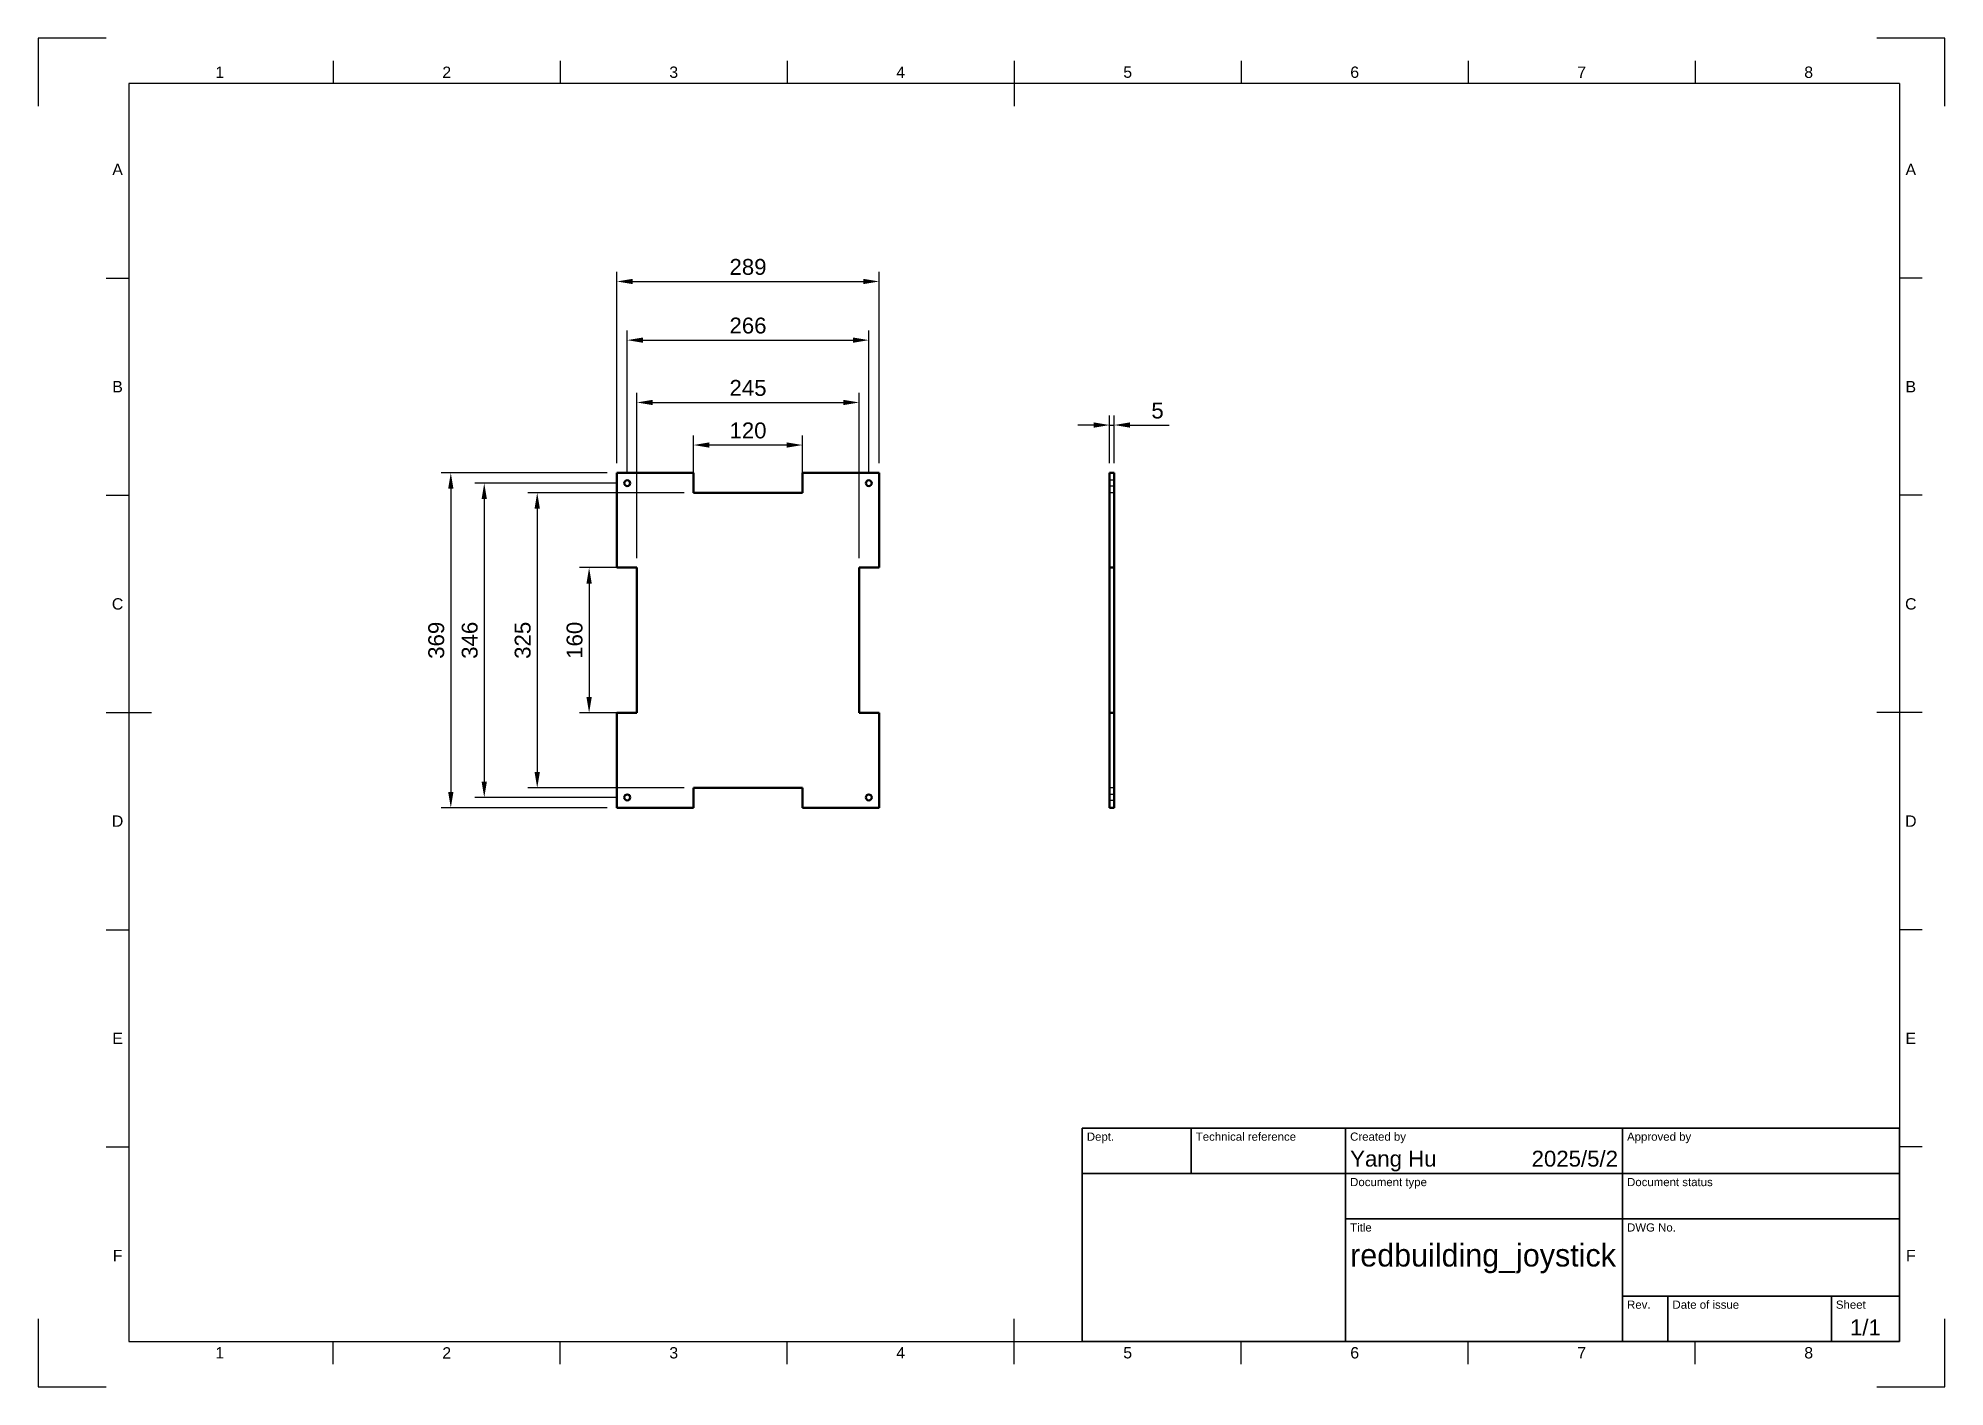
# Model space of a CAD drawing. Header units: millimetres. Extents: x 0 to 420, y 0 to 297.
import ezdxf
from ezdxf.enums import TextEntityAlignment as Align

# ---------------------------------------------------------------- set-up
doc = ezdxf.new("R2010")
doc.units = ezdxf.units.MM
doc.header["$LTSCALE"] = 0.75
doc.linetypes.add('HIDDEN2', pattern=[4.7625, 3.175, -1.5875])
for name, color, linetype, lineweight in [('BORDER', 7, 'Continuous', 25), ('FD_Dimensions', 7, 'Continuous', 25), ('Hidden', 7, 'HIDDEN2', 25), ('TITLEBLOCK', 7, 'Continuous', 35), ('Visible', 7, 'Continuous', 50)]:
    doc.layers.add(name, color=color, linetype=linetype, lineweight=lineweight)
doc.styles.add('FusionTitle', font='arial.ttf')
doc.styles.get("Standard").update_dxf_attribs({"font": 'arial.ttf'})
doc.dimstyles.new('Dim-ISO-25', dxfattribs={"dimtxt": 3.5, "dimasz": 3.5, "dimexe": 2.1, "dimexo": 2.1, "dimgap": 1.4, "dimtad": 1, "dimzin": 12, "dimdsep": 46, "dimtxsty": 'Standard', "dimcen": 0, "dimazin": 3, "dimtp": 0.1, "dimtm": 0.1, "dimtfac": 0.714286, "dimtmove": 0, "dimatfit": 3, "dimfxl": 1, "dimtzin": 12, "dimarcsym": 0})

# ---------------------------------------------------------------- blocks, each defined once
blk = doc.blocks.new('ISO_A3_SHEET')
at = {"layer": 'BORDER'}
for p, q in [((65, 292), (65, 287)), ((115, 292), (115, 287)), ((165, 292), (165, 287)), ((215, 292), (215, 282)), ((265, 292), (265, 287)), ((315, 292), (315, 287)), ((365, 292), (365, 287)), ((410, 287), (20, 287)), ((20, 287), (20, 10)), ((410, 287), (410, 10)), ((15, 244.16666), (20, 244.16666)), ((415, 244.16666), (410, 244.16666)), ((15, 196.33333), (20, 196.33333)), ((415, 196.33333), (410, 196.33333)), ((15, 148.5), (25, 148.5)), ((415, 148.5), (405, 148.5)), ((15, 100.66667), (20, 100.66667)), ((415, 100.66667), (410, 100.66667)), ((15, 52.83334), (20, 52.83334)), ((415, 52.83334), (410, 52.83334)), ((215, 5), (215, 15)), ((20, 10), (410, 10)), ((65, 5), (65, 10)), ((115, 5), (115, 10)), ((165, 5), (165, 10)), ((265, 5), (265, 10)), ((315, 5), (315, 10)), ((365, 5), (365, 10))]:
    blk.add_line(p, q, dxfattribs=at)
at = {"layer": 'Defpoints'}
for p, q in [((15, 297), (0, 297)), ((0, 297), (0, 282)), ((420, 297), (405, 297)), ((420, 282), (420, 297)), ((0, 15), (0, 0)), ((420, 0), (420, 15)), ((0, 0), (15, 0)), ((405, 0), (420, 0))]:
    blk.add_line(p, q, dxfattribs=at)
at = {"layer": 'BORDER', "style": 'FusionTitle'}
for s, p in [('1', (40, 289.5)), ('2', (90, 289.5)), ('3', (140, 289.5)), ('4', (190, 289.5)), ('5', (240, 289.5)), ('6', (290, 289.5)), ('7', (340, 289.5)), ('8', (390, 289.5)), ('A', (17.5, 268.08333)), ('A', (412.5, 268.08333)), ('B', (17.5, 220.25)), ('B', (412.5, 220.25)), ('C', (17.5, 172.41667)), ('C', (412.5, 172.41667)), ('D', (17.5, 124.58334)), ('D', (412.5, 124.58334)), ('E', (17.5, 76.75001)), ('E', (412.5, 76.75001)), ('F', (17.5, 28.91668)), ('F', (412.5, 28.91668)), ('1', (40, 7.5)), ('2', (90, 7.5)), ('3', (140, 7.5)), ('4', (190, 7.5)), ('5', (240, 7.5)), ('6', (290, 7.5)), ('7', (340, 7.5)), ('8', (390, 7.5))]:
    blk.add_text(s, height=2.5, dxfattribs=at).set_placement(p, align=Align.MIDDLE)
blk = doc.blocks.new('ISO_TITLEBLOCK')
at = {"layer": 'TITLEBLOCK'}
for p, q in [((0, 47), (-180, 47)), ((-180, 47), (-180, 0)), ((-156, 37), (-156, 47)), ((-122, 0), (-122, 47)), ((-61, 0), (-61, 47)), ((0, 0), (0, 47)), ((-180, 37), (0, 37)), ((-122, 27), (0, 27)), ((-61, 10), (0, 10)), ((-51, 0), (-51, 10)), ((-15, 0), (-15, 10)), ((-180, 0), (0, 0))]:
    blk.add_line(p, q, dxfattribs=at)
at = {"layer": 'TITLEBLOCK', "style": 'FusionTitle'}
for s, p in [('Dept.', (-179, 46)), ('Technical reference', (-155, 46)), ('Created by', (-121, 46)), ('Approved by', (-60, 46)), ('Document type', (-121, 36)), ('Document status', (-60, 36)), ('Title', (-121, 26)), ('DWG No.', (-60, 26)), ('Rev.', (-60, 9)), ('Date of issue', (-50, 9)), ('Sheet', (-14, 9))]:
    blk.add_text(s, height=1.8, dxfattribs=at).set_placement(p, align=Align.TOP_LEFT)
for tag, height, p in [('DEPT', 3.5, (-179, 42)), ('TECHNICAL_REFERENCE', 3.5, (-155, 42)), ('CREATED_BY', 3.5, (-121, 42)), ('APPROVED_BY', 3.5, (-60, 42)), ('DOCUMENT_TYPE', 3.5, (-121, 32)), ('DOCUMENT_STATUS', 3.5, (-60, 32)), ('TITLE_1', 5, (-121, 21.5)), ('TITLE_2', 5, (-121, 14)), ('TITLE_3', 5, (-121, 6.5)), ('DATE_OF_ISSUE', 3.5, (-50, 5))]:
    blk.add_attdef(tag, text='', height=height, dxfattribs=at).set_placement(p, align=Align.TOP_LEFT)
for tag, p in [('CREATED_DATE', (-62, 42)), ('APPROVED_DATE', (-0.99, 42))]:
    blk.add_attdef(tag, text='', height=3.5, dxfattribs=at).set_placement(p, align=Align.TOP_RIGHT)
for tag, height, p in [('DRAWING_NUMBER', 5, (-30.5, 19.75)), ('REV', 3.5, (-56, 4.85)), ('SHEET', 3.5, (-7.5, 4.85))]:
    blk.add_attdef(tag, text='', height=height, dxfattribs=at).set_placement(p, align=Align.TOP_CENTER)
blk = doc.blocks.new('*D14')
at = {"layer": 'Defpoints', "color": 0, "transparency": 16777216}
for p in [(144.367169, 207.399807), (144.367169, 196.899807), (168.367169, 196.899807)]:
    blk.add_point(p, dxfattribs=at)
at = {"layer": 'FD_Dimensions', "color": 0, "lineweight": -2, "transparency": 16777216}
for p, q in [((144.367169, 198.999807), (144.367169, 209.499807)), ((164.867169, 207.399807), (147.867169, 207.399807)), ((168.367169, 198.999807), (168.367169, 209.499807))]:
    blk.add_line(p, q, dxfattribs=at)
at = {"layer": 'FD_Dimensions', "color": 0, "transparency": 16777216}
for points in [[(147.867169, 207.98314), (147.867169, 206.816474), (144.367169, 207.399807)], [(164.867169, 207.98314), (164.867169, 206.816474), (168.367169, 207.399807)]]:
    blk.add_solid(points, dxfattribs=at)
at = {"layer": 'FD_Dimensions', "color": 0, "transparency": 16777216, "insert": (156.367169, 210.586812), "char_height": 3.5, "attachment_point": 5}
blk.add_mtext('120', dxfattribs=at)
blk = doc.blocks.new('*D15')
at = {"layer": 'Defpoints', "color": 0, "transparency": 16777216}
for p in [(180.867169, 216.771687), (131.867169, 180.399807), (180.867169, 180.399807)]:
    blk.add_point(p, dxfattribs=at)
at = {"layer": 'FD_Dimensions', "color": 0, "lineweight": -2, "transparency": 16777216}
for p, q in [((131.867169, 182.499807), (131.867169, 218.871687)), ((180.867169, 182.499807), (180.867169, 218.871687)), ((135.367169, 216.771687), (177.367169, 216.771687))]:
    blk.add_line(p, q, dxfattribs=at)
at = {"layer": 'FD_Dimensions', "color": 0, "transparency": 16777216}
for points in [[(135.367169, 217.35502), (135.367169, 216.188353), (131.867169, 216.771687)], [(177.367169, 217.35502), (177.367169, 216.188353), (180.867169, 216.771687)]]:
    blk.add_solid(points, dxfattribs=at)
at = {"layer": 'FD_Dimensions', "color": 0, "transparency": 16777216, "insert": (156.367169, 219.958692), "char_height": 3.5, "attachment_point": 5}
blk.add_mtext('245', dxfattribs=at)
blk = doc.blocks.new('*D16')
at = {"layer": 'Defpoints', "color": 0, "transparency": 16777216}
for p in [(182.967169, 230.499807), (129.767169, 198.999807), (182.967169, 198.999807)]:
    blk.add_point(p, dxfattribs=at)
at = {"layer": 'FD_Dimensions', "color": 0, "lineweight": -2, "transparency": 16777216}
for p, q in [((129.767169, 201.099807), (129.767169, 232.599807)), ((182.967169, 201.099807), (182.967169, 232.599807)), ((133.267169, 230.499807), (179.467169, 230.499807))]:
    blk.add_line(p, q, dxfattribs=at)
at = {"layer": 'FD_Dimensions', "color": 0, "transparency": 16777216}
for points in [[(133.267169, 231.08314), (133.267169, 229.916474), (129.767169, 230.499807)], [(179.467169, 231.08314), (179.467169, 229.916474), (182.967169, 230.499807)]]:
    blk.add_solid(points, dxfattribs=at)
at = {"layer": 'FD_Dimensions', "color": 0, "transparency": 16777216, "insert": (156.367169, 233.686812), "char_height": 3.5, "attachment_point": 5}
blk.add_mtext('266', dxfattribs=at)
blk = doc.blocks.new('*D17')
at = {"layer": 'Defpoints', "color": 0, "transparency": 16777216}
for p in [(185.267169, 243.416446), (127.467169, 201.299807), (185.267169, 201.299807)]:
    blk.add_point(p, dxfattribs=at)
at = {"layer": 'FD_Dimensions', "color": 0, "lineweight": -2, "transparency": 16777216}
for p, q in [((127.467169, 203.399807), (127.467169, 245.516446)), ((185.267169, 203.399807), (185.267169, 245.516446)), ((130.967169, 243.416446), (181.767169, 243.416446))]:
    blk.add_line(p, q, dxfattribs=at)
at = {"layer": 'FD_Dimensions', "color": 0, "transparency": 16777216}
for points in [[(130.967169, 243.999779), (130.967169, 242.833112), (127.467169, 243.416446)], [(181.767169, 243.999779), (181.767169, 242.833112), (185.267169, 243.416446)]]:
    blk.add_solid(points, dxfattribs=at)
at = {"layer": 'FD_Dimensions', "color": 0, "transparency": 16777216, "insert": (156.367169, 246.603451), "char_height": 3.5, "attachment_point": 5}
blk.add_mtext('289', dxfattribs=at)
blk = doc.blocks.new('*D18')
at = {"layer": 'Defpoints', "color": 0, "transparency": 16777216}
for p in [(131.867169, 180.399807), (121.367169, 148.399807), (131.867169, 148.399807)]:
    blk.add_point(p, dxfattribs=at)
at = {"layer": 'FD_Dimensions', "color": 0, "lineweight": -2, "transparency": 16777216}
for p, q in [((129.767169, 180.399807), (119.267169, 180.399807)), ((121.367169, 176.899807), (121.367169, 151.899807)), ((129.767169, 148.399807), (119.267169, 148.399807))]:
    blk.add_line(p, q, dxfattribs=at)
at = {"layer": 'FD_Dimensions', "color": 0, "transparency": 16777216}
for points in [[(120.783836, 176.899807), (121.950502, 176.899807), (121.367169, 180.399807)], [(120.783836, 151.899807), (121.950502, 151.899807), (121.367169, 148.399807)]]:
    blk.add_solid(points, dxfattribs=at)
at = {"layer": 'FD_Dimensions', "color": 0, "transparency": 16777216, "insert": (118.180164, 164.399807), "char_height": 3.5, "attachment_point": 5, "rotation": 90}
blk.add_mtext('160', dxfattribs=at)
blk = doc.blocks.new('*D19')
at = {"layer": 'Defpoints', "color": 0, "transparency": 16777216}
for p in [(144.367169, 196.899807), (109.934073, 131.899807), (144.367169, 131.899807)]:
    blk.add_point(p, dxfattribs=at)
at = {"layer": 'FD_Dimensions', "color": 0, "lineweight": -2, "transparency": 16777216}
for p, q in [((142.267169, 196.899807), (107.834073, 196.899807)), ((109.934073, 193.399807), (109.934073, 135.399807)), ((142.267169, 131.899807), (107.834073, 131.899807))]:
    blk.add_line(p, q, dxfattribs=at)
at = {"layer": 'FD_Dimensions', "color": 0, "transparency": 16777216}
for points in [[(109.35074, 193.399807), (110.517406, 193.399807), (109.934073, 196.899807)], [(109.35074, 135.399807), (110.517406, 135.399807), (109.934073, 131.899807)]]:
    blk.add_solid(points, dxfattribs=at)
at = {"layer": 'FD_Dimensions', "color": 0, "transparency": 16777216, "insert": (106.745874, 164.399807), "char_height": 3.5, "attachment_point": 5, "rotation": 90}
blk.add_mtext('325', dxfattribs=at)
blk = doc.blocks.new('*D20')
at = {"layer": 'Defpoints', "color": 0, "transparency": 16777216}
for p in [(129.767169, 198.999807), (98.267169, 129.799807), (129.767169, 129.799807)]:
    blk.add_point(p, dxfattribs=at)
at = {"layer": 'FD_Dimensions', "color": 0, "lineweight": -2, "transparency": 16777216}
for p, q in [((127.667169, 198.999807), (96.167169, 198.999807)), ((98.267169, 195.499807), (98.267169, 133.299807)), ((127.667169, 129.799807), (96.167169, 129.799807))]:
    blk.add_line(p, q, dxfattribs=at)
at = {"layer": 'FD_Dimensions', "color": 0, "transparency": 16777216}
for points in [[(97.683836, 195.499807), (98.850502, 195.499807), (98.267169, 198.999807)], [(97.683836, 133.299807), (98.850502, 133.299807), (98.267169, 129.799807)]]:
    blk.add_solid(points, dxfattribs=at)
at = {"layer": 'FD_Dimensions', "color": 0, "transparency": 16777216, "insert": (95.07897, 164.399807), "char_height": 3.5, "attachment_point": 5, "rotation": 90}
blk.add_mtext('346', dxfattribs=at)
blk = doc.blocks.new('*D21')
at = {"layer": 'Defpoints', "color": 0, "transparency": 16777216}
for p in [(127.467169, 201.299807), (90.897804, 127.499807), (127.467169, 127.499807)]:
    blk.add_point(p, dxfattribs=at)
at = {"layer": 'FD_Dimensions', "color": 0, "lineweight": -2, "transparency": 16777216}
for p, q in [((125.367169, 201.299807), (88.797804, 201.299807)), ((90.897804, 197.799807), (90.897804, 130.999807)), ((125.367169, 127.499807), (88.797804, 127.499807))]:
    blk.add_line(p, q, dxfattribs=at)
at = {"layer": 'FD_Dimensions', "color": 0, "transparency": 16777216}
for points in [[(90.314471, 197.799807), (91.481138, 197.799807), (90.897804, 201.299807)], [(90.314471, 130.999807), (91.481138, 130.999807), (90.897804, 127.499807)]]:
    blk.add_solid(points, dxfattribs=at)
at = {"layer": 'FD_Dimensions', "color": 0, "transparency": 16777216, "insert": (87.709605, 164.399807), "char_height": 3.5, "attachment_point": 5, "rotation": 90}
blk.add_mtext('369', dxfattribs=at)
blk = doc.blocks.new('*D22')
at = {"layer": 'Defpoints', "color": 0, "transparency": 16777216}
for p in [(237.012838, 211.799807), (236.012838, 201.299807), (237.012838, 201.299807)]:
    blk.add_point(p, dxfattribs=at)
at = {"layer": 'FD_Dimensions', "color": 0, "lineweight": -2, "transparency": 16777216}
for p, q in [((232.512838, 211.799807), (229.012838, 211.799807)), ((236.012838, 203.399807), (236.012838, 213.899807)), ((236.012838, 211.799807), (237.012838, 211.799807)), ((237.012838, 203.399807), (237.012838, 213.899807)), ((240.512838, 211.799807), (249.133438, 211.799807))]:
    blk.add_line(p, q, dxfattribs=at)
at = {"layer": 'FD_Dimensions', "color": 0, "transparency": 16777216}
for points in [[(232.512838, 212.38314), (232.512838, 211.216474), (236.012838, 211.799807)], [(240.512838, 212.38314), (240.512838, 211.216474), (237.012838, 211.799807)]]:
    blk.add_solid(points, dxfattribs=at)
at = {"layer": 'FD_Dimensions', "color": 0, "transparency": 16777216, "insert": (246.573138, 214.97965), "char_height": 3.5, "attachment_point": 5}
blk.add_mtext('5', dxfattribs=at)

msp = doc.modelspace()

# ---------------------------------------------------------------- linework, layer by layer
at = {"layer": 'Hidden'}
for p, q in [((237.012838, 199.649807), (236.012838, 199.649807)), ((237.012838, 198.349807), (236.012838, 198.349807)), ((237.012838, 196.899807), (236.012838, 196.899807)), ((237.012838, 131.899807), (236.012838, 131.899807)), ((237.012838, 130.449807), (236.012838, 130.449807)), ((237.012838, 129.149807), (236.012838, 129.149807))]:
    msp.add_line(p, q, dxfattribs=at)
at = {"layer": 'Visible', "extrusion": (-1, -2e-16, 0)}
for p, q in [((127.467169, 201.299807), (127.467169, 180.399807)), ((144.367169, 201.299807), (127.467169, 201.299807)), ((144.367169, 196.899807), (144.367169, 201.299807)), ((168.367169, 201.299807), (168.367169, 196.899807)), ((185.267169, 201.299807), (168.367169, 201.299807)), ((185.267169, 180.399807), (185.267169, 201.299807)), ((168.367169, 196.899807), (144.367169, 196.899807)), ((127.467169, 180.399807), (131.867169, 180.399807)), ((131.867169, 180.399807), (131.867169, 148.399807)), ((180.867169, 148.399807), (180.867169, 180.399807)), ((180.867169, 180.399807), (185.267169, 180.399807)), ((131.867169, 148.399807), (127.467169, 148.399807)), ((127.467169, 148.399807), (127.467169, 127.499807)), ((185.267169, 148.399807), (180.867169, 148.399807)), ((185.267169, 127.499807), (185.267169, 148.399807)), ((144.367169, 131.899807), (168.367169, 131.899807)), ((144.367169, 127.499807), (144.367169, 131.899807)), ((168.367169, 131.899807), (168.367169, 127.499807)), ((127.467169, 127.499807), (144.367169, 127.499807)), ((168.367169, 127.499807), (185.267169, 127.499807))]:
    msp.add_line(p, q, dxfattribs=at)
at = {"layer": 'Visible'}
for p, q in [((236.012838, 201.299807), (237.012838, 201.299807)), ((236.012838, 201.299807), (236.012838, 180.399807)), ((237.012838, 201.299807), (237.012838, 180.399807)), ((236.012838, 148.399807), (236.012838, 180.399807)), ((236.012838, 180.399807), (237.012838, 180.399807)), ((237.012838, 180.399807), (237.012838, 148.399807)), ((237.012838, 148.399807), (236.012838, 148.399807)), ((236.012838, 148.399807), (236.012838, 127.499807)), ((237.012838, 148.399807), (237.012838, 127.499807)), ((236.012838, 127.499807), (237.012838, 127.499807))]:
    msp.add_line(p, q, dxfattribs=at)
at = {"layer": 'Visible', "extrusion": (0, -2e-16, -1)}
for centre in [(-129.767169, 198.999807), (-182.967169, 198.999807), (-129.767169, 129.799807), (-182.967169, 129.799807)]:
    msp.add_circle(centre, 0.65, dxfattribs=at)

# ---------------------------------------------------------------- block references
at = {"layer": 'BORDER'}
msp.add_blockref('ISO_A3_SHEET', (0, 0), dxfattribs=at)
at = {"layer": 'TITLEBLOCK'}
ref = msp.add_blockref('ISO_TITLEBLOCK', (410, 10), dxfattribs=at)
ref.add_attrib('CREATED_DATE', '2025/5/2', dxfattribs={"height": 3.5, "style": 'FusionTitle'}).set_placement((348, 52), align=Align.TOP_RIGHT)
ref.add_attrib('SHEET', '1/1', dxfattribs={"height": 3.5, "style": 'FusionTitle'}).set_placement((402.5, 14.85), align=Align.TOP_CENTER)
ref.add_attrib('TITLE_1', 'redbuilding_joystick', dxfattribs={"height": 5, "style": 'FusionTitle', "width": 0.960568}).set_placement((289, 31.5), align=Align.TOP_LEFT)
ref.add_attrib('CREATED_BY', 'Yang Hu', dxfattribs={"height": 3.5, "style": 'FusionTitle'}).set_placement((289, 52), align=Align.TOP_LEFT)

# ---------------------------------------------------------------- dimensions: what is measured, and where the dimension line sits
at = {"layer": 'FD_Dimensions'}
for base, p1, p2, picture, middle in [((185.267169, 243.416446), (127.467169, 201.299807), (185.267169, 201.299807), '*D17', (156.367169, 246.603451)), ((180.867169, 216.771687), (131.867169, 180.399807), (180.867169, 180.399807), '*D15', (156.367169, 219.958692))]:
    dim = msp.add_linear_dim(base=base, p1=p1, p2=p2, dimstyle='Dim-ISO-25', override={"dimlfac": 5, "dimclrd": 0, "dimclre": 0}, dxfattribs=at)
    dim.commit()
    dim.dimension.update_dxf_attribs({"geometry": picture, "text_midpoint": middle})
for p1, p2, distance, picture, middle in [((129.767169, 198.999807), (182.967169, 198.999807), 31.5, '*D16', (156.367169, 233.686812)), ((236.012838, 201.299807), (237.012838, 201.299807), 10.5, '*D22', (246.573138, 214.97965)), ((168.367169, 196.899807), (144.367169, 196.899807), -10.5, '*D14', (156.367169, 210.586812)), ((129.767169, 198.999807), (129.767169, 129.799807), -31.5, '*D20', (95.07897, 164.399807)), ((131.867169, 180.399807), (131.867169, 148.399807), -10.5, '*D18', (118.180164, 164.399807))]:
    dim = msp.add_aligned_dim(p1=p1, p2=p2, distance=distance, dimstyle='Dim-ISO-25', override={"dimlfac": 5, "dimclrd": 0, "dimclre": 0}, dxfattribs=at)
    dim.commit()
    dim.dimension.update_dxf_attribs({"geometry": picture, "text_midpoint": middle})
for base, p1, p2, picture, middle in [((90.897804, 127.499807), (127.467169, 201.299807), (127.467169, 127.499807), '*D21', (87.709605, 164.399807)), ((109.934073, 131.899807), (144.367169, 196.899807), (144.367169, 131.899807), '*D19', (106.745874, 164.399807))]:
    dim = msp.add_linear_dim(base=base, p1=p1, p2=p2, angle=270, dimstyle='Dim-ISO-25', override={"dimlfac": 5, "dimclrd": 0, "dimclre": 0}, dxfattribs=at)
    dim.commit()
    dim.dimension.update_dxf_attribs({"geometry": picture, "text_midpoint": middle})

doc.saveas('drawing.dxf')
